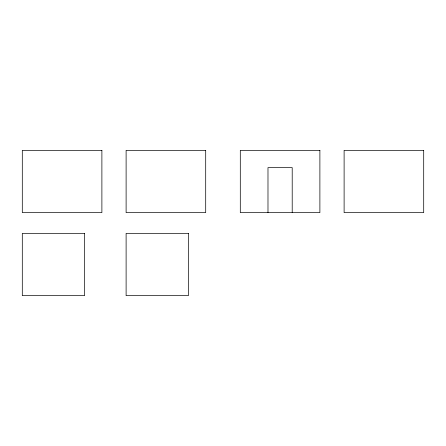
<?xml version="1.0" encoding="UTF-8"?>
<svg xmlns="http://www.w3.org/2000/svg" width="446" height="446" viewBox="0 0 446 446"><rect width="100%" height="100%" fill="white"/><g stroke="black" fill="none" stroke-linecap="round" stroke-linejoin="round"><path stroke-width="0.67" d="M292.208 212.619L292.208 167.635L267.985 167.635L267.985 212.619M101.889 150.335L22.3 150.335L22.3 212.619L101.889 212.619L101.889 150.335M205.701 150.335L126.112 150.335L126.112 212.619L205.701 212.619L205.701 150.335M319.888 150.335L240.299 150.335L240.299 212.619L319.888 212.619L319.888 150.335M423.7 150.335L344.111 150.335L344.111 212.619L423.7 212.619L423.7 150.335M84.584 233.381L22.3 233.381L22.3 295.665L84.584 295.665L84.584 233.381M188.396 233.381L126.112 233.381L126.112 295.665L188.396 295.665L188.396 233.381"/></g></svg>
